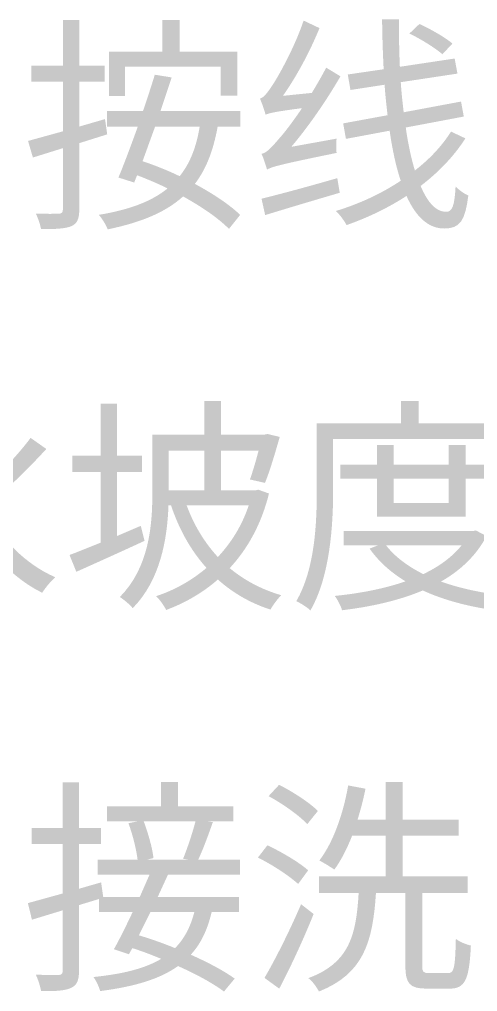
# Model space of a CAD drawing. Header units: millimetres. Extents: x -4600 to 229000, y -4300 to 19460.
# Drawn here: x 221635 to 222212, y 12972 to 14196 of the extents above; entities that cross this region are included whole.
import ezdxf

# ---------------------------------------------------------------- set-up
doc = ezdxf.new("R2010")
doc.units = ezdxf.units.MM
doc.header["$LTSCALE"] = 100
doc.layers.add('R2-LEGEND', color=7, linetype='Continuous', lineweight=18)

# ---------------------------------------------------------------- blocks, each defined once
blk = doc.blocks.new('A06_SHEET')
at = {"layer": 'R2-LEGEND'}
h = blk.add_hatch(color=256, dxfattribs=at)
edge = h.paths.add_edge_path()
edge.add_line((21689.8, 14195.7), (21689.8, 14138.1))
edge.add_line((21689.8, 14138.1), (21650, 14138.1))
edge.add_line((21650, 14138.1), (21650, 14117.7))
edge.add_line((21650, 14117.7), (21689.8, 14117.7))
edge.add_line((21689.8, 14117.7), (21689.8, 14055.3))
edge.add_line((21689.8, 14055.3), (21645.9, 14043.2))
edge.add_line((21645.9, 14043.2), (21652, 14022.3))
edge.add_line((21652, 14022.3), (21689.8, 14034.1))
edge.add_line((21689.8, 14034.1), (21689.8, 13957))
edge.add_spline(control_points=[(21689.8, 13957), (21689.8, 13952.7), (21688.1, 13951.6), (21684.3, 13951.6)], knot_values=[0, 0, 0, 0, 1, 1, 1, 1], degree=3, periodic=0)
edge.add_spline(control_points=[(21684.3, 13951.6), (21680.6, 13951.3), (21668.9, 13951.3), (21655.7, 13951.6)], knot_values=[0, 0, 0, 0, 1, 1, 1, 1], degree=3, periodic=0)
edge.add_spline(control_points=[(21655.7, 13951.6), (21658.6, 13945.8), (21661.4, 13937.2), (21662.3, 13932.1)], knot_values=[0, 0, 0, 0, 1, 1, 1, 1], degree=3, periodic=0)
edge.add_spline(control_points=[(21662.3, 13932.1), (21681.2, 13932.1), (21692.9, 13932.7), (21700.4, 13935.8)], knot_values=[0, 0, 0, 0, 1, 1, 1, 1], degree=3, periodic=0)
edge.add_spline(control_points=[(21700.4, 13935.8), (21707.8, 13939.2), (21710.4, 13945), (21710.4, 13957)], knot_values=[0, 0, 0, 0, 1, 1, 1, 1], degree=3, periodic=0)
edge.add_line((21710.4, 13957), (21710.4, 14040.4))
edge.add_line((21710.4, 14040.4), (21745.6, 14051.5))
edge.add_line((21745.6, 14051.5), (21742.8, 14070.7))
edge.add_line((21742.8, 14070.7), (21710.4, 14061.3))
edge.add_line((21710.4, 14061.3), (21710.4, 14117.7))
edge.add_line((21710.4, 14117.7), (21742.5, 14117.7))
edge.add_line((21742.5, 14117.7), (21742.5, 14138.1))
edge.add_line((21742.5, 14138.1), (21710.4, 14138.1))
edge.add_line((21710.4, 14138.1), (21710.4, 14195.7))
edge.add_line((21710.4, 14195.7), (21689.8, 14195.7))
blk.add_hatch(color=256, dxfattribs=at).paths.add_polyline_path([(21747.7, 14155.8), (21747.7, 14100), (21768, 14100), (21768, 14136.6), (21888.6, 14136.6), (21888.6, 14100.3), (21909.5, 14100.3), (21909.5, 14155.8), (21836.8, 14155.8), (21836.8, 14195.7), (21815, 14195.7), (21815, 14155.8), (21747.7, 14155.8)])
h = blk.add_hatch(color=256, dxfattribs=at)
edge = h.paths.add_edge_path()
edge.add_spline(control_points=[(21945, 14076.2), (21949.1, 14078.2), (21955.9, 14079.9), (21990.9, 14084.5)], knot_values=[0, 0, 0, 0, 1, 1, 1, 1], degree=3, periodic=0)
edge.add_spline(control_points=[(21990.9, 14084.5), (21978.3, 14065.9), (21967.1, 14051.5), (21961.7, 14045.8)], knot_values=[0, 0, 0, 0, 1, 1, 1, 1], degree=3, periodic=0)
edge.add_spline(control_points=[(21961.7, 14045.8), (21952.8, 14035.2), (21946.2, 14028.1), (21939.9, 14026.9)], knot_values=[0, 0, 0, 0, 1, 1, 1, 1], degree=3, periodic=0)
edge.add_spline(control_points=[(21939.9, 14026.9), (21942.5, 14021.5), (21945.6, 14011.4), (21946.8, 14007.1)], knot_values=[0, 0, 0, 0, 1, 1, 1, 1], degree=3, periodic=0)
edge.add_spline(control_points=[(21946.8, 14007.1), (21952.8, 14010.6), (21962.5, 14013.4), (22034.4, 14028.1)], knot_values=[0, 0, 0, 0, 1, 1, 1, 1], degree=3, periodic=0)
edge.add_spline(control_points=[(22034.4, 14028.1), (22033.9, 14032.4), (22033.9, 14040.4), (22034.4, 14046.1)], knot_values=[0, 0, 0, 0, 1, 1, 1, 1], degree=3, periodic=0)
edge.add_line((22034.4, 14046.1), (21977.4, 14035.8))
edge.add_spline(control_points=[(21977.4, 14035.8), (21999.2, 14061.6), (22021, 14093.1), (22039.3, 14124.6)], knot_values=[0, 0, 0, 0, 1, 1, 1, 1], degree=3, periodic=0)
edge.add_line((22039.3, 14124.6), (22021.3, 14135.5))
edge.add_spline(control_points=[(22021.3, 14135.5), (22015.8, 14124.9), (22009.5, 14114), (22003.2, 14103.7)], knot_values=[0, 0, 0, 0, 1, 1, 1, 1], degree=3, periodic=0)
edge.add_line((22003.2, 14103.7), (21966.8, 14100))
edge.add_spline(control_points=[(21966.8, 14100), (21984, 14124.3), (22000.6, 14155.3), (22012.9, 14185.3)], knot_values=[0, 0, 0, 0, 1, 1, 1, 1], degree=3, periodic=0)
edge.add_line((22012.9, 14185.3), (21992.9, 14194.8))
edge.add_spline(control_points=[(21992.9, 14194.8), (21981.4, 14160.4), (21960.5, 14123.7), (21954.2, 14114.3), (21947.9, 14104.5), (21943, 14098), (21937.9, 14096.5)], knot_values=[0, 0, 0, 0, 1, 1, 1, 2, 2, 2, 2], degree=3, periodic=0)
edge.add_spline(control_points=[(21937.9, 14096.5), (21940.5, 14090.8), (21943.9, 14080.5), (21945, 14076.2)], knot_values=[0, 0, 0, 0, 1, 1, 1, 1], degree=3, periodic=0)
h = blk.add_hatch(color=256, dxfattribs=at)
edge = h.paths.add_edge_path()
edge.add_spline(control_points=[(22178.5, 14055), (22167.1, 14036.9), (22151.6, 14020.3), (22133, 14006)], knot_values=[0, 0, 0, 0, 1, 1, 1, 1], degree=3, periodic=0)
edge.add_spline(control_points=[(22133, 14006), (22128.4, 14021.2), (22124.4, 14039.5), (22121.5, 14060.1)], knot_values=[0, 0, 0, 0, 1, 1, 1, 1], degree=3, periodic=0)
edge.add_line((22121.5, 14060.1), (22194.6, 14073.9))
edge.add_line((22194.6, 14073.9), (22191.1, 14092.8))
edge.add_line((22191.1, 14092.8), (22118.9, 14079.3))
edge.add_spline(control_points=[(22118.9, 14079.3), (22117.5, 14091.4), (22116.1, 14104), (22115.2, 14117.2)], knot_values=[0, 0, 0, 0, 1, 1, 1, 1], degree=3, periodic=0)
edge.add_line((22115.2, 14117.2), (22186.6, 14128))
edge.add_line((22186.6, 14128), (22183.1, 14147))
edge.add_line((22183.1, 14147), (22114.1, 14136.6))
edge.add_spline(control_points=[(22114.1, 14136.6), (22113.2, 14155.8), (22112.9, 14175.6), (22112.9, 14196.2)], knot_values=[0, 0, 0, 0, 1, 1, 1, 1], degree=3, periodic=0)
edge.add_line((22112.9, 14196.2), (22091.7, 14196.2))
edge.add_spline(control_points=[(22091.7, 14196.2), (22092, 14174.7), (22092.6, 14153.8), (22093.7, 14133.5)], knot_values=[0, 0, 0, 0, 1, 1, 1, 1], degree=3, periodic=0)
edge.add_line((22093.7, 14133.5), (22048.5, 14126.9))
edge.add_line((22048.5, 14126.9), (22051.9, 14107.4))
edge.add_line((22051.9, 14107.4), (22094.9, 14114))
edge.add_spline(control_points=[(22094.9, 14114), (22095.7, 14100.8), (22097.2, 14087.9), (22098.6, 14075.6)], knot_values=[0, 0, 0, 0, 1, 1, 1, 1], degree=3, periodic=0)
edge.add_line((22098.6, 14075.6), (22042.7, 14065.3))
edge.add_line((22042.7, 14065.3), (22046.2, 14045.8))
edge.add_line((22046.2, 14045.8), (22101.2, 14056.1))
edge.add_spline(control_points=[(22101.2, 14056.1), (22104.6, 14032.4), (22109.2, 14010.9), (22115.2, 13993.1)], knot_values=[0, 0, 0, 0, 1, 1, 1, 1], degree=3, periodic=0)
edge.add_spline(control_points=[(22115.2, 13993.1), (22090.9, 13976.8), (22062.8, 13963.9), (22033.6, 13955)], knot_values=[0, 0, 0, 0, 1, 1, 1, 1], degree=3, periodic=0)
edge.add_spline(control_points=[(22033.6, 13955), (22038.7, 13950.1), (22044.2, 13942.4), (22047, 13937.2)], knot_values=[0, 0, 0, 0, 1, 1, 1, 1], degree=3, periodic=0)
edge.add_spline(control_points=[(22047, 13937.2), (22074, 13946.7), (22099.5, 13959), (22122.4, 13973.9)], knot_values=[0, 0, 0, 0, 1, 1, 1, 1], degree=3, periodic=0)
edge.add_spline(control_points=[(22122.4, 13973.9), (22134.1, 13948.1), (22149.6, 13932.9), (22169.9, 13932.9), (22189.7, 13932.9), (22196.3, 13942.4), (22200.3, 13974.5)], knot_values=[0, 0, 0, 0, 1, 1, 1, 2, 2, 2, 2], degree=3, periodic=0)
edge.add_spline(control_points=[(22200.3, 13974.5), (22195.4, 13976.5), (22188.6, 13981.1), (22184.3, 13985.9)], knot_values=[0, 0, 0, 0, 1, 1, 1, 1], degree=3, periodic=0)
edge.add_spline(control_points=[(22184.3, 13985.9), (22182.8, 13960.4), (22180, 13953.9), (22172.2, 13953.9), (22159.6, 13953.9), (22149, 13965.6), (22140.2, 13986.5)], knot_values=[0, 0, 0, 0, 1, 1, 1, 2, 2, 2, 2], degree=3, periodic=0)
edge.add_spline(control_points=[(22140.2, 13986.5), (22162.8, 14003.7), (22182.3, 14024), (22196.6, 14046.4)], knot_values=[0, 0, 0, 0, 1, 1, 1, 1], degree=3, periodic=0)
edge.add_line((22196.6, 14046.4), (22178.5, 14055))
edge = h.paths.add_edge_path(flags=0)
edge.add_spline(control_points=[(22126.1, 14178.5), (22140.4, 14171.6), (22158.5, 14160.4), (22167.7, 14152.4)], knot_values=[0, 0, 0, 0, 1, 1, 1, 1], degree=3, periodic=0)
edge.add_line((22167.7, 14152.4), (22180.3, 14165.9))
edge.add_spline(control_points=[(22180.3, 14165.9), (22171.1, 14173.6), (22152.8, 14184.2), (22138.7, 14190.5)], knot_values=[0, 0, 0, 0, 1, 1, 1, 1], degree=3, periodic=0)
edge.add_line((22138.7, 14190.5), (22126.1, 14178.5))
h = blk.add_hatch(color=256, dxfattribs=at)
edge = h.paths.add_edge_path()
edge.add_line((21745.1, 14080.8), (21745.1, 14061))
edge.add_line((21745.1, 14061), (21784, 14061))
edge.add_spline(control_points=[(21784, 14061), (21775.4, 14037.2), (21766.8, 14014), (21759.7, 13997.1)], knot_values=[0, 0, 0, 0, 1, 1, 1, 1], degree=3, periodic=0)
edge.add_line((21759.7, 13997.1), (21779.5, 13990.8))
edge.add_line((21779.5, 13990.8), (21783.2, 14000))
edge.add_spline(control_points=[(21783.2, 14000), (21795.8, 13995.1), (21809, 13989.7), (21821.6, 13983.4)], knot_values=[0, 0, 0, 0, 1, 1, 1, 1], degree=3, periodic=0)
edge.add_spline(control_points=[(21821.6, 13983.4), (21800.9, 13966.5), (21772.6, 13956.4), (21735, 13950.1)], knot_values=[0, 0, 0, 0, 1, 1, 1, 1], degree=3, periodic=0)
edge.add_spline(control_points=[(21735, 13950.1), (21739.1, 13945.5), (21744.5, 13936.7), (21746.2, 13931.8)], knot_values=[0, 0, 0, 0, 1, 1, 1, 1], degree=3, periodic=0)
edge.add_spline(control_points=[(21746.2, 13931.8), (21787.2, 13940.4), (21818.4, 13952.7), (21841.1, 13973.3)], knot_values=[0, 0, 0, 0, 1, 1, 1, 1], degree=3, periodic=0)
edge.add_spline(control_points=[(21841.1, 13973.3), (21864.8, 13960.2), (21885.7, 13945.8), (21898.9, 13932.4)], knot_values=[0, 0, 0, 0, 1, 1, 1, 1], degree=3, periodic=0)
edge.add_line((21898.9, 13932.4), (21913, 13950.1))
edge.add_spline(control_points=[(21913, 13950.1), (21899.5, 13963), (21878.9, 13976.8), (21855.9, 13989.1)], knot_values=[0, 0, 0, 0, 1, 1, 1, 1], degree=3, periodic=0)
edge.add_spline(control_points=[(21855.9, 13989.1), (21870, 14007.4), (21879.2, 14030.9), (21884.6, 14061)], knot_values=[0, 0, 0, 0, 1, 1, 1, 1], degree=3, periodic=0)
edge.add_line((21884.6, 14061), (21913, 14061))
edge.add_line((21913, 14061), (21913, 14080.8))
edge.add_line((21913, 14080.8), (21812.7, 14080.8))
edge.add_line((21812.7, 14080.8), (21826.7, 14123.2))
edge.add_line((21826.7, 14123.2), (21805.5, 14126.6))
edge.add_spline(control_points=[(21805.5, 14126.6), (21801.2, 14112.6), (21796.1, 14096.8), (21790.6, 14080.8)], knot_values=[0, 0, 0, 0, 1, 1, 1, 1], degree=3, periodic=0)
edge.add_line((21790.6, 14080.8), (21745.1, 14080.8))
edge = h.paths.add_edge_path(flags=0)
edge.add_line((21805.8, 14061), (21862, 14061))
edge.add_spline(control_points=[(21862, 14061), (21857.7, 14034.9), (21849.6, 14014.6), (21836.8, 13998.8)], knot_values=[0, 0, 0, 0, 1, 1, 1, 1], degree=3, periodic=0)
edge.add_spline(control_points=[(21836.8, 13998.8), (21821.3, 14006.3), (21805.2, 14012.6), (21790.1, 14017.7)], knot_values=[0, 0, 0, 0, 1, 1, 1, 1], degree=3, periodic=0)
edge.add_line((21790.1, 14017.7), (21805.8, 14061))
h = blk.add_hatch(color=256, dxfattribs=at)
edge = h.paths.add_edge_path()
edge.add_line((21939.9, 13970.5), (21944.5, 13949.8))
edge.add_spline(control_points=[(21944.5, 13949.8), (21970.8, 13957.9), (22005.2, 13968.2), (22038.4, 13977.9)], knot_values=[0, 0, 0, 0, 1, 1, 1, 1], degree=3, periodic=0)
edge.add_line((22038.4, 13977.9), (22035.3, 13996.3))
edge.add_spline(control_points=[(22035.3, 13996.3), (22000.1, 13986.2), (21963.7, 13976.2), (21939.9, 13970.5)], knot_values=[0, 0, 0, 0, 1, 1, 1, 1], degree=3, periodic=0)
h = blk.add_hatch(color=256, dxfattribs=at)
edge = h.paths.add_edge_path()
edge.add_spline(control_points=[(21649.1, 13669.2), (21632.2, 13646.3), (21604.4, 13617.7), (21580.9, 13597.6)], knot_values=[0, 0, 0, 0, 1, 1, 1, 1], degree=3, periodic=0)
edge.add_spline(control_points=[(21580.9, 13597.6), (21571.2, 13618), (21563.2, 13640), (21556.8, 13662.7)], knot_values=[0, 0, 0, 0, 1, 1, 1, 1], degree=3, periodic=0)
edge.add_line((21556.8, 13662.7), (21556.8, 13715.1))
edge.add_line((21556.8, 13715.1), (21534.2, 13715.1))
edge.add_line((21534.2, 13715.1), (21534.2, 13482.4))
edge.add_spline(control_points=[(21534.2, 13482.4), (21534.2, 13477), (21532.2, 13475.3), (21526.5, 13475), (21520.8, 13474.7), (21502.4, 13474.7), (21481.5, 13475.3)], knot_values=[0, 0, 0, 0, 1, 1, 1, 2, 2, 2, 2], degree=3, periodic=0)
edge.add_spline(control_points=[(21481.5, 13475.3), (21484.9, 13469), (21489.2, 13458.1), (21490.4, 13451.8)], knot_values=[0, 0, 0, 0, 1, 1, 1, 1], degree=3, periodic=0)
edge.add_spline(control_points=[(21490.4, 13451.8), (21517, 13451.8), (21533.4, 13452.7), (21543.1, 13456.4)], knot_values=[0, 0, 0, 0, 1, 1, 1, 1], degree=3, periodic=0)
edge.add_spline(control_points=[(21543.1, 13456.4), (21552.8, 13460.4), (21556.8, 13467.3), (21556.8, 13482.4)], knot_values=[0, 0, 0, 0, 1, 1, 1, 1], degree=3, periodic=0)
edge.add_line((21556.8, 13482.4), (21556.8, 13605.9))
edge.add_spline(control_points=[(21556.8, 13605.9), (21579.8, 13546.9), (21614.1, 13498.5), (21663.7, 13474.1)], knot_values=[0, 0, 0, 0, 1, 1, 1, 1], degree=3, periodic=0)
edge.add_spline(control_points=[(21663.7, 13474.1), (21667.7, 13480.4), (21674.9, 13489.3), (21680.3, 13493.6)], knot_values=[0, 0, 0, 0, 1, 1, 1, 1], degree=3, periodic=0)
edge.add_spline(control_points=[(21680.3, 13493.6), (21642.2, 13510.2), (21612.4, 13541.5), (21590.1, 13580.1)], knot_values=[0, 0, 0, 0, 1, 1, 1, 1], degree=3, periodic=0)
edge.add_spline(control_points=[(21590.1, 13580.1), (21615, 13599.9), (21645.9, 13630), (21668.9, 13655.2)], knot_values=[0, 0, 0, 0, 1, 1, 1, 1], degree=3, periodic=0)
edge.add_line((21668.9, 13655.2), (21649.1, 13669.2))
h = blk.add_hatch(color=256, dxfattribs=at)
edge = h.paths.add_edge_path()
edge.add_line((21802.4, 13673.3), (21802.4, 13598.8))
edge.add_spline(control_points=[(21802.4, 13598.8), (21802.4, 13558.4), (21798.1, 13505.7), (21761.4, 13468.7)], knot_values=[0, 0, 0, 0, 1, 1, 1, 1], degree=3, periodic=0)
edge.add_spline(control_points=[(21761.4, 13468.7), (21766, 13466.1), (21774.3, 13459), (21777.7, 13454.7)], knot_values=[0, 0, 0, 0, 1, 1, 1, 1], degree=3, periodic=0)
edge.add_spline(control_points=[(21777.7, 13454.7), (21812.7, 13490.2), (21821.3, 13542.3), (21822.7, 13584.2)], knot_values=[0, 0, 0, 0, 1, 1, 1, 1], degree=3, periodic=0)
edge.add_line((21822.7, 13584.2), (21825.9, 13584.2))
edge.add_spline(control_points=[(21825.9, 13584.2), (21836.2, 13553.5), (21851.1, 13527.1), (21870.6, 13505.4)], knot_values=[0, 0, 0, 0, 1, 1, 1, 1], degree=3, periodic=0)
edge.add_spline(control_points=[(21870.6, 13505.4), (21851.7, 13489.3), (21829.9, 13477.3), (21807.2, 13469.8)], knot_values=[0, 0, 0, 0, 1, 1, 1, 1], degree=3, periodic=0)
edge.add_spline(control_points=[(21807.2, 13469.8), (21811.8, 13465.5), (21817.3, 13457.5), (21819.8, 13452.4)], knot_values=[0, 0, 0, 0, 1, 1, 1, 1], degree=3, periodic=0)
edge.add_spline(control_points=[(21819.8, 13452.4), (21843.3, 13461.2), (21865.7, 13473.9), (21884.9, 13490.8)], knot_values=[0, 0, 0, 0, 1, 1, 1, 1], degree=3, periodic=0)
edge.add_spline(control_points=[(21884.9, 13490.8), (21903.5, 13474.1), (21925.6, 13461.2), (21951.1, 13452.9)], knot_values=[0, 0, 0, 0, 1, 1, 1, 1], degree=3, periodic=0)
edge.add_spline(control_points=[(21951.1, 13452.9), (21954.2, 13458.4), (21960.2, 13466.7), (21964.8, 13471)], knot_values=[0, 0, 0, 0, 1, 1, 1, 1], degree=3, periodic=0)
edge.add_spline(control_points=[(21964.8, 13471), (21939.9, 13478.2), (21918.1, 13489.9), (21899.8, 13505.1)], knot_values=[0, 0, 0, 0, 1, 1, 1, 1], degree=3, periodic=0)
edge.add_spline(control_points=[(21899.8, 13505.1), (21922.1, 13529.1), (21939.6, 13560.1), (21949.3, 13599.1)], knot_values=[0, 0, 0, 0, 1, 1, 1, 1], degree=3, periodic=0)
edge.add_line((21949.3, 13599.1), (21935.9, 13603.9))
edge.add_line((21935.9, 13603.9), (21932.2, 13603.1))
edge.add_line((21932.2, 13603.1), (21888.9, 13603.1))
edge.add_line((21888.9, 13603.1), (21888.9, 13653.2))
edge.add_line((21888.9, 13653.2), (21936.2, 13653.2))
edge.add_spline(control_points=[(21936.2, 13653.2), (21932.7, 13639.7), (21928.7, 13626.3), (21925.3, 13616.8)], knot_values=[0, 0, 0, 0, 1, 1, 1, 1], degree=3, periodic=0)
edge.add_line((21925.3, 13616.8), (21944.2, 13612.5))
edge.add_spline(control_points=[(21944.2, 13612.5), (21950.2, 13626.8), (21957.1, 13650.3), (21962.8, 13670.4)], knot_values=[0, 0, 0, 0, 1, 1, 1, 1], degree=3, periodic=0)
edge.add_line((21962.8, 13670.4), (21947.3, 13674.1))
edge.add_line((21947.3, 13674.1), (21943.6, 13673.3))
edge.add_line((21943.6, 13673.3), (21888.9, 13673.3))
edge.add_line((21888.9, 13673.3), (21888.9, 13715.7))
edge.add_line((21888.9, 13715.7), (21868, 13715.7))
edge.add_line((21868, 13715.7), (21868, 13673.3))
edge.add_line((21868, 13673.3), (21802.4, 13673.3))
edge = h.paths.add_edge_path(flags=0)
edge.add_spline(control_points=[(21923.8, 13584.2), (21915.3, 13558.7), (21901.8, 13537.2), (21884.9, 13519.1)], knot_values=[0, 0, 0, 0, 1, 1, 1, 1], degree=3, periodic=0)
edge.add_spline(control_points=[(21884.9, 13519.1), (21868, 13537.5), (21854.8, 13559.2), (21845.6, 13584.2)], knot_values=[0, 0, 0, 0, 1, 1, 1, 1], degree=3, periodic=0)
edge.add_line((21845.6, 13584.2), (21923.8, 13584.2))
h.paths.add_polyline_path([(21868, 13653.2), (21868, 13603.1), (21823, 13603.1), (21823, 13653.2), (21868, 13653.2)], flags=0)
h = blk.add_hatch(color=256, dxfattribs=at)
edge = h.paths.add_edge_path()
edge.add_line((22009.5, 13687.3), (22009.5, 13604.5))
edge.add_spline(control_points=[(22009.5, 13604.5), (22009.5, 13563), (22007.5, 13504.5), (21983.7, 13463.5)], knot_values=[0, 0, 0, 0, 1, 1, 1, 1], degree=3, periodic=0)
edge.add_spline(control_points=[(21983.7, 13463.5), (21988.9, 13461.2), (21997.8, 13455.5), (22001.5, 13451.8)], knot_values=[0, 0, 0, 0, 1, 1, 1, 1], degree=3, periodic=0)
edge.add_spline(control_points=[(22001.5, 13451.8), (22026.4, 13495.1), (22030.1, 13560.1), (22030.1, 13604.5)], knot_values=[0, 0, 0, 0, 1, 1, 1, 1], degree=3, periodic=0)
edge.add_line((22030.1, 13604.5), (22030.1, 13667.8))
edge.add_line((22030.1, 13667.8), (22245, 13667.8))
edge.add_line((22245, 13667.8), (22245, 13687.3))
edge.add_line((22245, 13687.3), (22137.6, 13687.3))
edge.add_line((22137.6, 13687.3), (22137.6, 13715.7))
edge.add_line((22137.6, 13715.7), (22115.5, 13715.7))
edge.add_line((22115.5, 13715.7), (22115.5, 13687.3))
edge.add_line((22115.5, 13687.3), (22009.5, 13687.3))
edge = h.paths.add_edge_path(flags=0)
edge.add_line((22043.3, 13551.8), (22043.3, 13534))
edge.add_line((22043.3, 13534), (22086.9, 13534))
edge.add_line((22086.9, 13534), (22076, 13529.7))
edge.add_spline(control_points=[(22076, 13529.7), (22087.4, 13513.4), (22102.9, 13499.6), (22121.2, 13488.5)], knot_values=[0, 0, 0, 0, 1, 1, 1, 1], degree=3, periodic=0)
edge.add_spline(control_points=[(22121.2, 13488.5), (22094, 13479), (22063.4, 13473.3), (22032.1, 13470.1)], knot_values=[0, 0, 0, 0, 1, 1, 1, 1], degree=3, periodic=0)
edge.add_spline(control_points=[(22032.1, 13470.1), (22035.6, 13465.5), (22039.9, 13457.2), (22041.3, 13452.1)], knot_values=[0, 0, 0, 0, 1, 1, 1, 1], degree=3, periodic=0)
edge.add_spline(control_points=[(22041.3, 13452.1), (22077.4, 13456.4), (22112.4, 13464.1), (22143, 13477)], knot_values=[0, 0, 0, 0, 1, 1, 1, 1], degree=3, periodic=0)
edge.add_spline(control_points=[(22143, 13477), (22170.2, 13464.4), (22202.6, 13456.1), (22237.6, 13451.5)], knot_values=[0, 0, 0, 0, 1, 1, 1, 1], degree=3, periodic=0)
edge.add_spline(control_points=[(22237.6, 13451.5), (22240.4, 13457), (22245.6, 13465.5), (22250.2, 13470.1)], knot_values=[0, 0, 0, 0, 1, 1, 1, 1], degree=3, periodic=0)
edge.add_spline(control_points=[(22250.2, 13470.1), (22219.5, 13473.3), (22190.6, 13479.3), (22165.9, 13488.2)], knot_values=[0, 0, 0, 0, 1, 1, 1, 1], degree=3, periodic=0)
edge.add_spline(control_points=[(22165.9, 13488.2), (22190.3, 13502.2), (22210.3, 13520.8), (22223.2, 13545.5)], knot_values=[0, 0, 0, 0, 1, 1, 1, 1], degree=3, periodic=0)
edge.add_line((22223.2, 13545.5), (22209.8, 13552.6))
edge.add_line((22209.8, 13552.6), (22206, 13551.8))
edge.add_line((22206, 13551.8), (22043.3, 13551.8))
edge = h.paths.add_edge_path(flags=0)
edge.add_spline(control_points=[(22192, 13534), (22180, 13519.1), (22163.4, 13507.1), (22143.6, 13497.6)], knot_values=[0, 0, 0, 0, 1, 1, 1, 1], degree=3, periodic=0)
edge.add_spline(control_points=[(22143.6, 13497.6), (22124.1, 13507.4), (22107.8, 13519.4), (22096.6, 13534)], knot_values=[0, 0, 0, 0, 1, 1, 1, 1], degree=3, periodic=0)
edge.add_line((22096.6, 13534), (22192, 13534))
h.paths.add_polyline_path([(22085.4, 13660.4), (22085.4, 13635.4), (22039.3, 13635.4), (22039.3, 13617.7), (22085.4, 13617.7), (22085.4, 13570.1), (22196.9, 13570.1), (22196.9, 13617.7), (22243.3, 13617.7), (22243.3, 13635.4), (22196.9, 13635.4), (22196.9, 13660.4), (22175.7, 13660.4), (22175.7, 13635.4), (22106.1, 13635.4), (22106.1, 13660.4), (22085.4, 13660.4)], flags=0)
h.paths.add_polyline_path([(22175.7, 13617.7), (22175.7, 13587.3), (22106.1, 13587.3), (22106.1, 13617.7), (22175.7, 13617.7)], flags=0)
h = blk.add_hatch(color=256, dxfattribs=at)
edge = h.paths.add_edge_path()
edge.add_line((21698.1, 13521.7), (21706.7, 13500.5))
edge.add_spline(control_points=[(21706.7, 13500.5), (21731, 13511.4), (21762.8, 13525.7), (21792.6, 13539.5)], knot_values=[0, 0, 0, 0, 1, 1, 1, 1], degree=3, periodic=0)
edge.add_line((21792.6, 13539.5), (21787.8, 13558.4))
edge.add_line((21787.8, 13558.4), (21757.7, 13545.5))
edge.add_line((21757.7, 13545.5), (21757.7, 13626.3))
edge.add_line((21757.7, 13626.3), (21789.2, 13626.3))
edge.add_line((21789.2, 13626.3), (21789.2, 13646.6))
edge.add_line((21789.2, 13646.6), (21757.7, 13646.6))
edge.add_line((21757.7, 13646.6), (21757.7, 13712.2))
edge.add_line((21757.7, 13712.2), (21737.3, 13712.2))
edge.add_line((21737.3, 13712.2), (21737.3, 13646.6))
edge.add_line((21737.3, 13646.6), (21701.8, 13646.6))
edge.add_line((21701.8, 13646.6), (21701.8, 13626.3))
edge.add_line((21701.8, 13626.3), (21737.3, 13626.3))
edge.add_line((21737.3, 13626.3), (21737.3, 13537.2))
edge.add_spline(control_points=[(21737.3, 13537.2), (21722.4, 13531.2), (21709, 13525.7), (21698.1, 13521.7)], knot_values=[0, 0, 0, 0, 1, 1, 1, 1], degree=3, periodic=0)
h = blk.add_hatch(color=256, dxfattribs=at)
edge = h.paths.add_edge_path()
edge.add_line((21689.5, 13235.4), (21689.5, 13177.8))
edge.add_line((21689.5, 13177.8), (21650.5, 13177.8))
edge.add_line((21650.5, 13177.8), (21650.5, 13157.7))
edge.add_line((21650.5, 13157.7), (21689.5, 13157.7))
edge.add_line((21689.5, 13157.7), (21689.5, 13095.3))
edge.add_line((21689.5, 13095.3), (21645.7, 13083.2))
edge.add_line((21645.7, 13083.2), (21650.8, 13062.3))
edge.add_line((21650.8, 13062.3), (21689.5, 13074.1))
edge.add_line((21689.5, 13074.1), (21689.5, 12998.2))
edge.add_spline(control_points=[(21689.5, 12998.2), (21689.5, 12994.1), (21688.1, 12992.7), (21684.3, 12992.7), (21680.6, 12992.7), (21668.9, 12992.7), (21655.7, 12993)], knot_values=[0, 0, 0, 0, 1, 1, 1, 2, 2, 2, 2], degree=3, periodic=0)
edge.add_spline(control_points=[(21655.7, 12993), (21658.6, 12987), (21661.4, 12977.8), (21662.3, 12972.4)], knot_values=[0, 0, 0, 0, 1, 1, 1, 1], degree=3, periodic=0)
edge.add_spline(control_points=[(21662.3, 12972.4), (21681.2, 12972.1), (21692.6, 12972.9), (21700.1, 12976.4), (21707.5, 12979.8), (21710.1, 12986.1), (21710.1, 12998.4)], knot_values=[0, 0, 0, 0, 1, 1, 1, 2, 2, 2, 2], degree=3, periodic=0)
edge.add_line((21710.1, 12998.4), (21710.1, 13080.7))
edge.add_line((21710.1, 13080.7), (21735.3, 13088.4))
edge.add_line((21735.3, 13088.4), (21735.3, 13072.1))
edge.add_line((21735.3, 13072.1), (21777.7, 13072.1))
edge.add_spline(control_points=[(21777.7, 13072.1), (21769.4, 13054.6), (21761.1, 13037.7), (21754, 13025.1)], knot_values=[0, 0, 0, 0, 1, 1, 1, 1], degree=3, periodic=0)
edge.add_line((21754, 13025.1), (21772.9, 13018.8))
edge.add_line((21772.9, 13018.8), (21777.2, 13026.5))
edge.add_spline(control_points=[(21777.2, 13026.5), (21788.9, 13022.8), (21801.2, 13018.2), (21813.5, 13013)], knot_values=[0, 0, 0, 0, 1, 1, 1, 1], degree=3, periodic=0)
edge.add_spline(control_points=[(21813.5, 13013), (21793.5, 13001), (21765.7, 12993.9), (21728.2, 12990.1)], knot_values=[0, 0, 0, 0, 1, 1, 1, 1], degree=3, periodic=0)
edge.add_spline(control_points=[(21728.2, 12990.1), (21731.6, 12985.8), (21735, 12978.1), (21736.8, 12972.4)], knot_values=[0, 0, 0, 0, 1, 1, 1, 1], degree=3, periodic=0)
edge.add_spline(control_points=[(21736.8, 12972.4), (21780.6, 12978.1), (21812.4, 12987.8), (21834.7, 13003.9)], knot_values=[0, 0, 0, 0, 1, 1, 1, 1], degree=3, periodic=0)
edge.add_spline(control_points=[(21834.7, 13003.9), (21858, 12993.6), (21878.9, 12982.1), (21892.6, 12971.8)], knot_values=[0, 0, 0, 0, 1, 1, 1, 1], degree=3, periodic=0)
edge.add_line((21892.6, 12971.8), (21906.1, 12988.1))
edge.add_spline(control_points=[(21906.1, 12988.1), (21892.6, 12997.9), (21872.6, 13008.5), (21850.8, 13018.2)], knot_values=[0, 0, 0, 0, 1, 1, 1, 1], degree=3, periodic=0)
edge.add_spline(control_points=[(21850.8, 13018.2), (21863.7, 13032.2), (21872, 13050), (21877.1, 13072.1)], knot_values=[0, 0, 0, 0, 1, 1, 1, 1], degree=3, periodic=0)
edge.add_line((21877.1, 13072.1), (21911.5, 13072.1))
edge.add_line((21911.5, 13072.1), (21911.5, 13091))
edge.add_line((21911.5, 13091), (21809.2, 13091))
edge.add_line((21809.2, 13091), (21822.1, 13119.1))
edge.add_line((21822.1, 13119.1), (21912.7, 13119.1))
edge.add_line((21912.7, 13119.1), (21912.7, 13138))
edge.add_line((21912.7, 13138), (21860.2, 13138))
edge.add_spline(control_points=[(21860.2, 13138), (21866.3, 13150.9), (21872.9, 13168.9), (21878.6, 13185.2)], knot_values=[0, 0, 0, 0, 1, 1, 1, 1], degree=3, periodic=0)
edge.add_line((21878.6, 13185.2), (21870, 13186.4))
edge.add_line((21870, 13186.4), (21904.4, 13186.4))
edge.add_line((21904.4, 13186.4), (21904.4, 13205.3))
edge.add_line((21904.4, 13205.3), (21834.7, 13205.3))
edge.add_line((21834.7, 13205.3), (21834.7, 13235.7))
edge.add_line((21834.7, 13235.7), (21813.3, 13235.7))
edge.add_line((21813.3, 13235.7), (21813.3, 13205.3))
edge.add_line((21813.3, 13205.3), (21745.1, 13205.3))
edge.add_line((21745.1, 13205.3), (21745.1, 13186.4))
edge.add_line((21745.1, 13186.4), (21785.2, 13186.4))
edge.add_line((21785.2, 13186.4), (21772.3, 13183.8))
edge.add_spline(control_points=[(21772.3, 13183.8), (21777.7, 13169.5), (21782.3, 13150.6), (21783.8, 13138)], knot_values=[0, 0, 0, 0, 1, 1, 1, 1], degree=3, periodic=0)
edge.add_line((21783.8, 13138), (21733.6, 13138))
edge.add_line((21733.6, 13138), (21733.6, 13119.1))
edge.add_line((21733.6, 13119.1), (21798.9, 13119.1))
edge.add_line((21798.9, 13119.1), (21786.6, 13091))
edge.add_line((21786.6, 13091), (21740.5, 13091))
edge.add_line((21740.5, 13091), (21737.9, 13109.3))
edge.add_line((21737.9, 13109.3), (21710.1, 13101.3))
edge.add_line((21710.1, 13101.3), (21710.1, 13157.7))
edge.add_line((21710.1, 13157.7), (21737.9, 13157.7))
edge.add_line((21737.9, 13157.7), (21737.9, 13177.8))
edge.add_line((21737.9, 13177.8), (21710.1, 13177.8))
edge.add_line((21710.1, 13177.8), (21710.1, 13235.4))
edge.add_line((21710.1, 13235.4), (21689.5, 13235.4))
edge = h.paths.add_edge_path(flags=0)
edge.add_line((21800.1, 13072.1), (21855.4, 13072.1))
edge.add_spline(control_points=[(21855.4, 13072.1), (21850.5, 13053.4), (21842.8, 13038.3), (21831, 13026.5)], knot_values=[0, 0, 0, 0, 1, 1, 1, 1], degree=3, periodic=0)
edge.add_spline(control_points=[(21831, 13026.5), (21815.6, 13032.8), (21800.1, 13038.3), (21785.5, 13042.6)], knot_values=[0, 0, 0, 0, 1, 1, 1, 1], degree=3, periodic=0)
edge.add_line((21785.5, 13042.6), (21800.1, 13072.1))
edge = h.paths.add_edge_path(flags=0)
edge.add_line((21791.5, 13186.4), (21856.8, 13186.4))
edge.add_spline(control_points=[(21856.8, 13186.4), (21853.1, 13172.1), (21846.5, 13152), (21841.1, 13139.1)], knot_values=[0, 0, 0, 0, 1, 1, 1, 1], degree=3, periodic=0)
edge.add_line((21841.1, 13139.1), (21847.6, 13138))
edge.add_line((21847.6, 13138), (21795.8, 13138))
edge.add_line((21795.8, 13138), (21803.8, 13140))
edge.add_spline(control_points=[(21803.8, 13140), (21802.7, 13151.7), (21797.2, 13171.2), (21791.5, 13186.4)], knot_values=[0, 0, 0, 0, 1, 1, 1, 1], degree=3, periodic=0)
h = blk.add_hatch(color=256, dxfattribs=at)
edge = h.paths.add_edge_path()
edge.add_spline(control_points=[(21948.8, 13217.9), (21966.5, 13208.4), (21987.4, 13193.5), (21997.5, 13182.7)], knot_values=[0, 0, 0, 0, 1, 1, 1, 1], degree=3, periodic=0)
edge.add_line((21997.5, 13182.7), (22010.9, 13199.3))
edge.add_spline(control_points=[(22010.9, 13199.3), (22000.6, 13209.6), (21979.1, 13223.6), (21962, 13232.2)], knot_values=[0, 0, 0, 0, 1, 1, 1, 1], degree=3, periodic=0)
edge.add_line((21962, 13232.2), (21948.8, 13217.9))
h = blk.add_hatch(color=256, dxfattribs=at)
edge = h.paths.add_edge_path()
edge.add_spline(control_points=[(22049, 13231.4), (22042.7, 13195), (22030.1, 13159.7), (22012.7, 13136.8)], knot_values=[0, 0, 0, 0, 1, 1, 1, 1], degree=3, periodic=0)
edge.add_spline(control_points=[(22012.7, 13136.8), (22018.1, 13134.2), (22027.6, 13128.2), (22031.6, 13125.4)], knot_values=[0, 0, 0, 0, 1, 1, 1, 1], degree=3, periodic=0)
edge.add_spline(control_points=[(22031.6, 13125.4), (22039.9, 13136.8), (22047.6, 13151.7), (22053.9, 13168)], knot_values=[0, 0, 0, 0, 1, 1, 1, 1], degree=3, periodic=0)
edge.add_line((22053.9, 13168), (22096.3, 13168))
edge.add_line((22096.3, 13168), (22096.3, 13116.8))
edge.add_line((22096.3, 13116.8), (22012.1, 13116.8))
edge.add_line((22012.1, 13116.8), (22012.1, 13096.1))
edge.add_line((22012.1, 13096.1), (22062.2, 13096.1))
edge.add_spline(control_points=[(22062.2, 13096.1), (22059.1, 13042.6), (22050.5, 13007.9), (21998.9, 12988.7)], knot_values=[0, 0, 0, 0, 1, 1, 1, 1], degree=3, periodic=0)
edge.add_spline(control_points=[(21998.9, 12988.7), (22003.8, 12985), (22009.8, 12977), (22012.1, 12971.8)], knot_values=[0, 0, 0, 0, 1, 1, 1, 1], degree=3, periodic=0)
edge.add_spline(control_points=[(22012.1, 12971.8), (22068.8, 12994.4), (22080, 13034.5), (22084, 13096.1)], knot_values=[0, 0, 0, 0, 1, 1, 1, 1], degree=3, periodic=0)
edge.add_line((22084, 13096.1), (22121, 13096.1))
edge.add_line((22121, 13096.1), (22121, 13004.5))
edge.add_spline(control_points=[(22121, 13004.5), (22121, 12982.1), (22126.4, 12975.5), (22147.6, 12975.5), (22151.9, 12975.5), (22172.2, 12975.5), (22176.8, 12975.5), (22196.3, 12975.5), (22201.5, 12987), (22203.5, 13029.7)], knot_values=[0, 0, 0, 0, 1, 1, 1, 2, 2, 2, 3, 3, 3, 3], degree=3, periodic=0)
edge.add_spline(control_points=[(22203.5, 13029.7), (22197.7, 13031.1), (22188.9, 13034.5), (22184.6, 13038.3)], knot_values=[0, 0, 0, 0, 1, 1, 1, 1], degree=3, periodic=0)
edge.add_spline(control_points=[(22184.6, 13038.3), (22183.7, 13001), (22182.3, 12995), (22174.8, 12995), (22170.5, 12995), (22154.2, 12995), (22150.8, 12995), (22143.3, 12995), (22142.2, 12996.7), (22142.2, 13004.5)], knot_values=[0, 0, 0, 0, 1, 1, 1, 2, 2, 2, 3, 3, 3, 3], degree=3, periodic=0)
edge.add_line((22142.2, 13004.5), (22142.2, 13096.1))
edge.add_line((22142.2, 13096.1), (22199.5, 13096.1))
edge.add_line((22199.5, 13096.1), (22199.5, 13116.8))
edge.add_line((22199.5, 13116.8), (22117.5, 13116.8))
edge.add_line((22117.5, 13116.8), (22117.5, 13168))
edge.add_line((22117.5, 13168), (22188.3, 13168))
edge.add_line((22188.3, 13168), (22188.3, 13188.4))
edge.add_line((22188.3, 13188.4), (22117.5, 13188.4))
edge.add_line((22117.5, 13188.4), (22117.5, 13235.7))
edge.add_line((22117.5, 13235.7), (22096.3, 13235.7))
edge.add_line((22096.3, 13235.7), (22096.3, 13188.4))
edge.add_line((22096.3, 13188.4), (22060.8, 13188.4))
edge.add_spline(control_points=[(22060.8, 13188.4), (22064.8, 13201), (22068.2, 13214.2), (22070.8, 13227.3)], knot_values=[0, 0, 0, 0, 1, 1, 1, 1], degree=3, periodic=0)
edge.add_line((22070.8, 13227.3), (22049, 13231.4))
h = blk.add_hatch(color=256, dxfattribs=at)
edge = h.paths.add_edge_path()
edge.add_spline(control_points=[(21935.3, 13140.5), (21953.4, 13131.7), (21975.1, 13117.3), (21986, 13107.3)], knot_values=[0, 0, 0, 0, 1, 1, 1, 1], degree=3, periodic=0)
edge.add_line((21986, 13107.3), (21998.6, 13124.5))
edge.add_spline(control_points=[(21998.6, 13124.5), (21987.4, 13134.5), (21965.1, 13147.7), (21947.3, 13156)], knot_values=[0, 0, 0, 0, 1, 1, 1, 1], degree=3, periodic=0)
edge.add_line((21947.3, 13156), (21935.3, 13140.5))
h = blk.add_hatch(color=256, dxfattribs=at)
edge = h.paths.add_edge_path()
edge.add_line((21943.6, 12989), (21962.2, 12975.5))
edge.add_spline(control_points=[(21962.2, 12975.5), (21976.6, 13002.7), (21993.2, 13038.8), (22005.5, 13069.5)], knot_values=[0, 0, 0, 0, 1, 1, 1, 1], degree=3, periodic=0)
edge.add_line((22005.5, 13069.5), (21989.7, 13081.8))
edge.add_spline(control_points=[(21989.7, 13081.8), (21975.7, 13049.1), (21956.8, 13011.3), (21943.6, 12989)], knot_values=[0, 0, 0, 0, 1, 1, 1, 1], degree=3, periodic=0)

msp = doc.modelspace()

# ---------------------------------------------------------------- block references
msp.add_blockref('A06_SHEET', (200000, 0))

doc.saveas('drawing.dxf')
